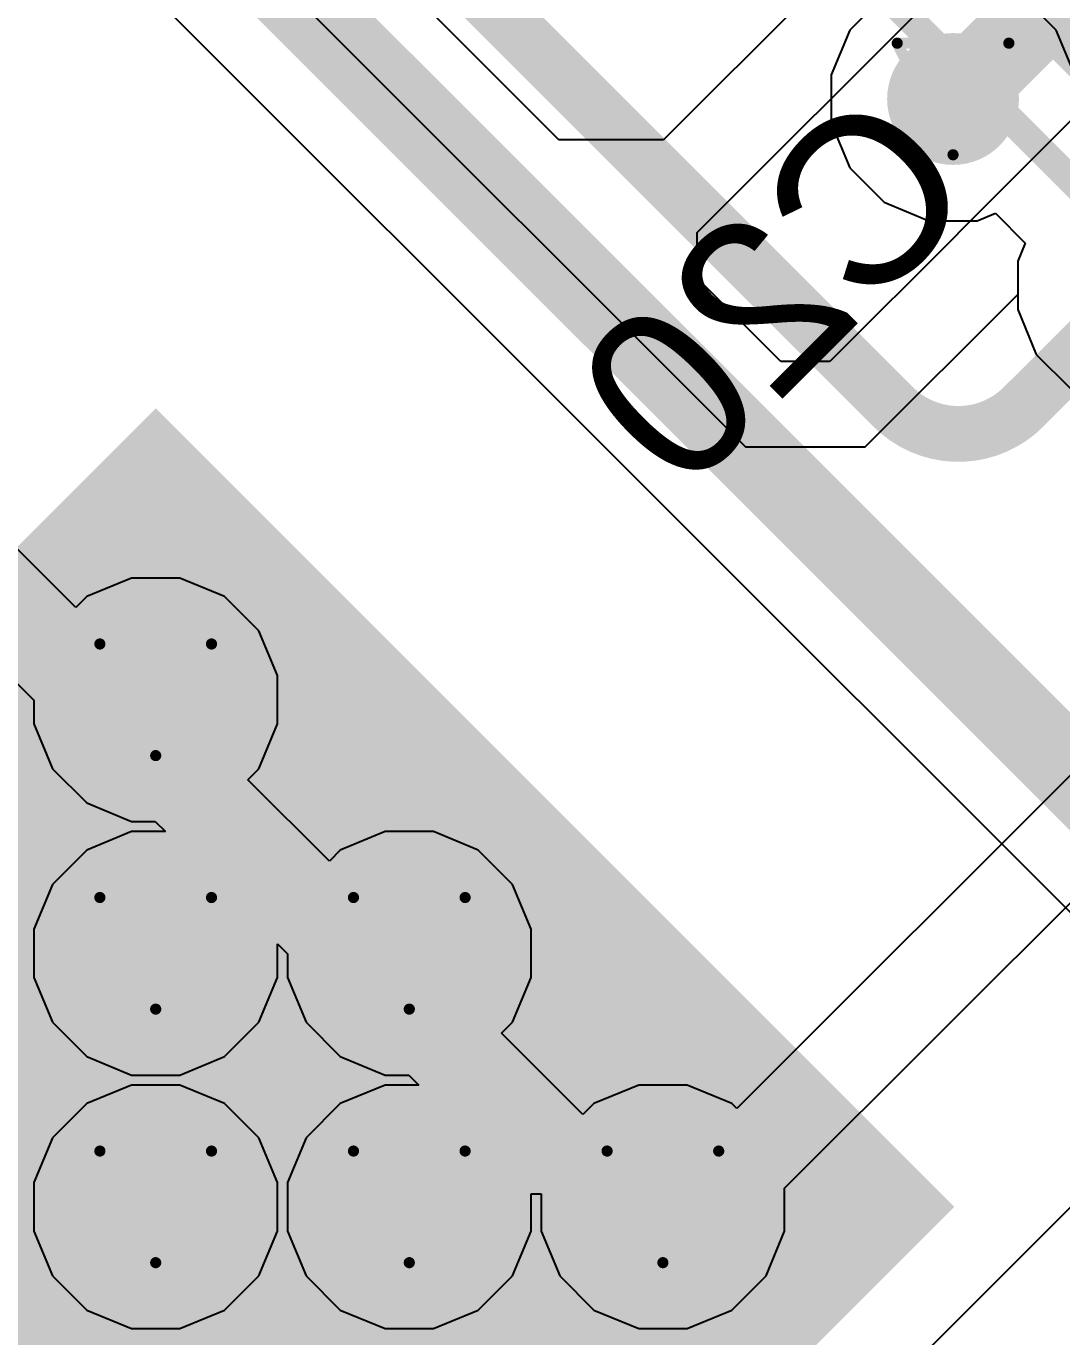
# Model space of a CAD drawing. Header units: inches. Extents: x 0 to 5359, y 0 to 5098.
# Drawn here: x 54.43 to 59.14, y 59.44 to 65.41 of the extents above; entities that cross this region are included whole.
import ezdxf

# ---------------------------------------------------------------- set-up
doc = ezdxf.new("R2010")
doc.units = ezdxf.units.IN
for name, color, linetype in [('Bottom Layer', 5, 'Continuous'), ('Bottom Overlay', 54, 'Continuous'), ('Bottom Paste', 16, 'Continuous'), ('Bottom Solder', 6, 'Continuous'), ('Drill Drawing', 1, 'Continuous'), ('Layer 1', 16, 'Continuous'), ('Layer 2', 76, 'Continuous'), ('Top Layer', 1, 'Continuous'), ('Top Overlay', 2, 'Continuous'), ('Top Paste', 8, 'Continuous'), ('Top Solder', 216, 'Continuous'), ('Via Holes', 16, 'Continuous')]:
    doc.layers.add(name, color=color, linetype=linetype)
doc.styles.add('Arial', font='', dxfattribs={"height": 0.2})
doc.styles.get('Arial').set_extended_font_data('Arial')

# ---------------------------------------------------------------- blocks, each defined once
blk = doc.blocks.new('LQFP_128_EP_14_14__64')
at = {"layer": 'Top Layer'}
blk.add_hatch(color=1, dxfattribs=at).paths.add_polyline_path([(-2.5, -2.5), (-2.5, 2.5), (2.5, 2.5), (2.5, -2.5)])
at = {"layer": 'Top Paste'}
blk.add_hatch(color=8, dxfattribs=at).paths.add_polyline_path([(-2.5, -2.5), (-2.5, 2.5), (2.5, 2.5), (2.5, -2.5)])
at = {"layer": 'Top Solder'}
blk.add_hatch(color=216, dxfattribs=at).paths.add_polyline_path([(-2.57, -2.57), (-2.57, 2.57), (2.57, 2.57), (2.57, -2.57)])
at = {"layer": 'Top Overlay'}
blk.add_lwpolyline([(-6.2499, 6.2499, 0.127, 0.127, 0), (6.2499, 6.2499, 0.127, 0.127, 0)], format="xyseb", dxfattribs=at)
blk = doc.blocks.new('C___0603_B_367')
at = {"layer": 'Bottom Layer'}
for points in [[(-1.143, -0.4445), (-1.143, 0.4445), (-0.381, 0.4445), (-0.381, -0.4445)], [(0.381, -0.4445), (0.381, 0.4445), (1.143, 0.4445), (1.143, -0.4445)]]:
    blk.add_hatch(color=5, dxfattribs=at).paths.add_polyline_path(points)
at = {"layer": 'Bottom Paste'}
for points in [[(-1.143, -0.4445), (-1.143, 0.4445), (-0.381, 0.4445), (-0.381, -0.4445)], [(0.381, -0.4445), (0.381, 0.4445), (1.143, 0.4445), (1.143, -0.4445)]]:
    blk.add_hatch(color=16, dxfattribs=at).paths.add_polyline_path(points)
at = {"layer": 'Bottom Solder'}
for points in [[(-1.203, -0.5045), (-1.203, 0.5045), (-0.321, 0.5045), (-0.321, -0.5045)], [(0.321, -0.5045), (0.321, 0.5045), (1.203, 0.5045), (1.203, -0.5045)]]:
    blk.add_hatch(color=6, dxfattribs=at).paths.add_polyline_path(points)
at = {"layer": 'Bottom Overlay'}
for points in [[(-0.4572, 0.5334, 0.127, 0.127, 0), (-1.2446, 0.5334, 0.127, 0.127, 0)], [(-1.2446, -0.5334, 0.127, 0.127, 0), (-1.2446, 0.5334, 0.127, 0.127, 0)], [(1.2446, 0.5334, 0.127, 0.127, 0), (0.4572, 0.5334, 0.127, 0.127, 0)], [(1.2446, -0.5334, 0.127, 0.127, 0), (1.2446, 0.5334, 0.127, 0.127, 0)], [(-0.4572, -0.5334, 0.127, 0.127, 0), (-1.2446, -0.5334, 0.127, 0.127, 0)], [(1.2446, -0.5334, 0.127, 0.127, 0), (0.4572, -0.5334, 0.127, 0.127, 0)]]:
    blk.add_lwpolyline(points, format="xyseb", dxfattribs=at)
for points in [[(-1.2764, 0.5334, 0.0635, 0.0635, 1), (-1.2128, 0.5334, 0.0635, 0.0635, 1)], [(-1.2764, 0.5334, 0.0635, 0.0635, 1), (-1.2128, 0.5334, 0.0635, 0.0635, 1)], [(-0.4889, 0.5334, 0.0635, 0.0635, 1), (-0.4254, 0.5334, 0.0635, 0.0635, 1)], [(0.4254, 0.5334, 0.0635, 0.0635, 1), (0.4889, 0.5334, 0.0635, 0.0635, 1)], [(1.2128, 0.5334, 0.0635, 0.0635, 1), (1.2764, 0.5334, 0.0635, 0.0635, 1)], [(1.2128, 0.5334, 0.0635, 0.0635, 1), (1.2764, 0.5334, 0.0635, 0.0635, 1)], [(-1.2764, -0.5334, 0.0635, 0.0635, 1), (-1.2128, -0.5334, 0.0635, 0.0635, 1)], [(-1.2764, -0.5334, 0.0635, 0.0635, 1), (-1.2128, -0.5334, 0.0635, 0.0635, 1)], [(-0.4889, -0.5334, 0.0635, 0.0635, 1), (-0.4254, -0.5334, 0.0635, 0.0635, 1)], [(0.4254, -0.5334, 0.0635, 0.0635, 1), (0.4889, -0.5334, 0.0635, 0.0635, 1)], [(1.2128, -0.5334, 0.0635, 0.0635, 1), (1.2764, -0.5334, 0.0635, 0.0635, 1)], [(1.2128, -0.5334, 0.0635, 0.0635, 1), (1.2764, -0.5334, 0.0635, 0.0635, 1)]]:
    blk.add_lwpolyline(points, format="xyseb", close=True, dxfattribs=at)

msp = doc.modelspace()

# ---------------------------------------------------------------- hatches: boundary and pattern name
at = {"layer": 'Bottom Layer'}
h = msp.add_hatch(color=5, dxfattribs=at)
edge = h.paths.add_edge_path()
edge.add_arc((58.6484, 65.0763), 0.3, 0, 360)
h = msp.add_hatch(color=5, dxfattribs=at)
edge = h.paths.add_edge_path()
edge.add_arc((55.0201, 62.3417), 0.3, 0, 360)
h = msp.add_hatch(color=5, dxfattribs=at)
edge = h.paths.add_edge_path()
edge.add_arc((55.0201, 61.1877), 0.3, 0, 360)
h = msp.add_hatch(color=5, dxfattribs=at)
edge = h.paths.add_edge_path()
edge.add_arc((56.1741, 61.1877), 0.3, 0, 360)
h = msp.add_hatch(color=5, dxfattribs=at)
edge = h.paths.add_edge_path()
edge.add_arc((55.0201, 60.0337), 0.3, 0, 360)
h = msp.add_hatch(color=5, dxfattribs=at)
edge = h.paths.add_edge_path()
edge.add_arc((56.1741, 60.0337), 0.3, 0, 360)
h = msp.add_hatch(color=5, dxfattribs=at)
edge = h.paths.add_edge_path()
edge.add_arc((57.3281, 60.0337), 0.3, 0, 360)
at = {"layer": 'Layer 1'}
h = msp.add_hatch(color=16, dxfattribs=at)
edge = h.paths.add_edge_path()
edge.add_arc((58.6484, 65.0763), 0.3, 0, 360)
h = msp.add_hatch(color=16, dxfattribs=at)
edge = h.paths.add_edge_path()
edge.add_arc((55.0201, 62.3417), 0.3, 0, 360)
h = msp.add_hatch(color=16, dxfattribs=at)
edge = h.paths.add_edge_path()
edge.add_arc((55.0201, 61.1877), 0.3, 0, 360)
h = msp.add_hatch(color=16, dxfattribs=at)
edge = h.paths.add_edge_path()
edge.add_arc((56.1741, 61.1877), 0.3, 0, 360)
h = msp.add_hatch(color=16, dxfattribs=at)
edge = h.paths.add_edge_path()
edge.add_arc((55.0201, 60.0337), 0.3, 0, 360)
h = msp.add_hatch(color=16, dxfattribs=at)
edge = h.paths.add_edge_path()
edge.add_arc((56.1741, 60.0337), 0.3, 0, 360)
h = msp.add_hatch(color=16, dxfattribs=at)
edge = h.paths.add_edge_path()
edge.add_arc((57.3281, 60.0337), 0.3, 0, 360)
at = {"layer": 'Layer 2'}
h = msp.add_hatch(color=76, dxfattribs=at)
edge = h.paths.add_edge_path()
edge.add_arc((58.6484, 65.0763), 0.3, 0, 360)
h = msp.add_hatch(color=76, dxfattribs=at)
edge = h.paths.add_edge_path()
edge.add_arc((55.0201, 62.3417), 0.3, 0, 360)
h = msp.add_hatch(color=76, dxfattribs=at)
edge = h.paths.add_edge_path()
edge.add_arc((55.0201, 61.1877), 0.3, 0, 360)
h = msp.add_hatch(color=76, dxfattribs=at)
edge = h.paths.add_edge_path()
edge.add_arc((56.1741, 61.1877), 0.3, 0, 360)
h = msp.add_hatch(color=76, dxfattribs=at)
edge = h.paths.add_edge_path()
edge.add_arc((55.0201, 60.0337), 0.3, 0, 360)
h = msp.add_hatch(color=76, dxfattribs=at)
edge = h.paths.add_edge_path()
edge.add_arc((56.1741, 60.0337), 0.3, 0, 360)
h = msp.add_hatch(color=76, dxfattribs=at)
edge = h.paths.add_edge_path()
edge.add_arc((57.3281, 60.0337), 0.3, 0, 360)
at = {"layer": 'Top Layer'}
h = msp.add_hatch(color=1, dxfattribs=at)
edge = h.paths.add_edge_path()
edge.add_arc((58.6484, 65.0763), 0.3, 0, 360)
h = msp.add_hatch(color=1, dxfattribs=at)
edge = h.paths.add_edge_path()
edge.add_arc((55.0201, 62.3417), 0.3, 0, 360)
h = msp.add_hatch(color=1, dxfattribs=at)
edge = h.paths.add_edge_path()
edge.add_arc((55.0201, 61.1877), 0.3, 0, 360)
h = msp.add_hatch(color=1, dxfattribs=at)
edge = h.paths.add_edge_path()
edge.add_arc((56.1741, 61.1877), 0.3, 0, 360)
h = msp.add_hatch(color=1, dxfattribs=at)
edge = h.paths.add_edge_path()
edge.add_arc((55.0201, 60.0337), 0.3, 0, 360)
h = msp.add_hatch(color=1, dxfattribs=at)
edge = h.paths.add_edge_path()
edge.add_arc((56.1741, 60.0337), 0.3, 0, 360)
h = msp.add_hatch(color=1, dxfattribs=at)
edge = h.paths.add_edge_path()
edge.add_arc((57.3281, 60.0337), 0.3, 0, 360)
at = {"layer": 'Via Holes'}
h = msp.add_hatch(color=7, dxfattribs=at)
edge = h.paths.add_edge_path()
edge.add_arc((58.6484, 65.0763), 0.15, 0, 360)
h = msp.add_hatch(color=7, dxfattribs=at)
edge = h.paths.add_edge_path()
edge.add_arc((55.0201, 62.3417), 0.15, 0, 360)
h = msp.add_hatch(color=7, dxfattribs=at)
edge = h.paths.add_edge_path()
edge.add_arc((55.0201, 61.1877), 0.15, 0, 360)
h = msp.add_hatch(color=7, dxfattribs=at)
edge = h.paths.add_edge_path()
edge.add_arc((56.1741, 61.1877), 0.15, 0, 360)
h = msp.add_hatch(color=7, dxfattribs=at)
edge = h.paths.add_edge_path()
edge.add_arc((55.0201, 60.0337), 0.15, 0, 360)
h = msp.add_hatch(color=7, dxfattribs=at)
edge = h.paths.add_edge_path()
edge.add_arc((56.1741, 60.0337), 0.15, 0, 360)
h = msp.add_hatch(color=7, dxfattribs=at)
edge = h.paths.add_edge_path()
edge.add_arc((57.3281, 60.0337), 0.15, 0, 360)

# ---------------------------------------------------------------- linework, layer by layer
at = {"layer": 'Bottom Layer'}
msp.add_line((52.5827, 67.973), (61.8729, 58.6827), dxfattribs=at)
for points in [[(52.0868, 69.964, 0.254, 0.254, 0), (58.3754, 63.6755, 0.254, 0.254, 0)], [(52.7789, 68.4176, 0.381, 0.381, 0), (62.4269, 58.7697, 0.381, 0.381, 0)], [(58.6537, 65.0763, 0.381, 0.381, 0), (59.2564, 65.679, 0.381, 0.381, 0)], [(58.9691, 63.6746, 0.254, 0.254, 0), (59.5096, 64.2151, 0.254, 0.254, 0)], [(58.9691, 63.6746, 0.254, 0.254, -0.415859), (58.3754, 63.6755, 0.254, 0.254, 0)]]:
    msp.add_lwpolyline(points, format="xyseb", dxfattribs=at)
for points in [[(58.5585, 65.0763, 0.1905, 0.1905, 1), (58.749, 65.0763, 0.1905, 0.1905, 1)], [(58.3119, 63.6755, 0.127, 0.127, 1), (58.4389, 63.6755, 0.127, 0.127, 1)], [(58.3119, 63.6755, 0.127, 0.127, 1), (58.4389, 63.6755, 0.127, 0.127, 1)], [(58.9056, 63.6746, 0.127, 0.127, 1), (59.0326, 63.6746, 0.127, 0.127, 1)], [(58.9056, 63.6746, 0.127, 0.127, 1), (59.0326, 63.6746, 0.127, 0.127, 1)]]:
    msp.add_lwpolyline(points, format="xyseb", close=True, dxfattribs=at)
at = {"layer": 'Drill Drawing'}
for points in [[(58.3944, 65.3303, 0.0508, 0.0508, 0), (58.9024, 65.3303, 0.0508, 0.0508, 0)], [(58.3944, 65.3303, 0.0508, 0.0508, 0), (58.6484, 64.8223, 0.0508, 0.0508, 0)], [(58.6484, 64.8223, 0.0508, 0.0508, 0), (58.9024, 65.3303, 0.0508, 0.0508, 0)], [(54.7661, 62.5957, 0.0508, 0.0508, 0), (55.2741, 62.5957, 0.0508, 0.0508, 0)], [(54.7661, 62.5957, 0.0508, 0.0508, 0), (55.0201, 62.0877, 0.0508, 0.0508, 0)], [(55.0201, 62.0877, 0.0508, 0.0508, 0), (55.2741, 62.5957, 0.0508, 0.0508, 0)], [(54.7661, 61.4417, 0.0508, 0.0508, 0), (55.2741, 61.4417, 0.0508, 0.0508, 0)], [(54.7661, 61.4417, 0.0508, 0.0508, 0), (55.0201, 60.9337, 0.0508, 0.0508, 0)], [(55.0201, 60.9337, 0.0508, 0.0508, 0), (55.2741, 61.4417, 0.0508, 0.0508, 0)], [(55.9201, 61.4417, 0.0508, 0.0508, 0), (56.4281, 61.4417, 0.0508, 0.0508, 0)], [(55.9201, 61.4417, 0.0508, 0.0508, 0), (56.1741, 60.9337, 0.0508, 0.0508, 0)], [(56.1741, 60.9337, 0.0508, 0.0508, 0), (56.4281, 61.4417, 0.0508, 0.0508, 0)], [(54.7661, 60.2877, 0.0508, 0.0508, 0), (55.2741, 60.2877, 0.0508, 0.0508, 0)], [(54.7661, 60.2877, 0.0508, 0.0508, 0), (55.0201, 59.7797, 0.0508, 0.0508, 0)], [(55.0201, 59.7797, 0.0508, 0.0508, 0), (55.2741, 60.2877, 0.0508, 0.0508, 0)], [(55.9201, 60.2877, 0.0508, 0.0508, 0), (56.4281, 60.2877, 0.0508, 0.0508, 0)], [(55.9201, 60.2877, 0.0508, 0.0508, 0), (56.1741, 59.7797, 0.0508, 0.0508, 0)], [(56.1741, 59.7797, 0.0508, 0.0508, 0), (56.4281, 60.2877, 0.0508, 0.0508, 0)], [(57.0741, 60.2877, 0.0508, 0.0508, 0), (57.5821, 60.2877, 0.0508, 0.0508, 0)], [(57.0741, 60.2877, 0.0508, 0.0508, 0), (57.3281, 59.7797, 0.0508, 0.0508, 0)], [(57.3281, 59.7797, 0.0508, 0.0508, 0), (57.5821, 60.2877, 0.0508, 0.0508, 0)]]:
    msp.add_lwpolyline(points, format="xyseb", dxfattribs=at)
for points in [[(58.3817, 65.3303, 0.0254, 0.0254, 1), (58.4071, 65.3303, 0.0254, 0.0254, 1)], [(58.3817, 65.3303, 0.0254, 0.0254, 1), (58.4071, 65.3303, 0.0254, 0.0254, 1)], [(58.8897, 65.3303, 0.0254, 0.0254, 1), (58.9151, 65.3303, 0.0254, 0.0254, 1)], [(58.8897, 65.3303, 0.0254, 0.0254, 1), (58.9151, 65.3303, 0.0254, 0.0254, 1)], [(58.6357, 64.8223, 0.0254, 0.0254, 1), (58.6611, 64.8223, 0.0254, 0.0254, 1)], [(58.6357, 64.8223, 0.0254, 0.0254, 1), (58.6611, 64.8223, 0.0254, 0.0254, 1)], [(54.7534, 62.5957, 0.0254, 0.0254, 1), (54.7788, 62.5957, 0.0254, 0.0254, 1)], [(54.7534, 62.5957, 0.0254, 0.0254, 1), (54.7788, 62.5957, 0.0254, 0.0254, 1)], [(55.2614, 62.5957, 0.0254, 0.0254, 1), (55.2868, 62.5957, 0.0254, 0.0254, 1)], [(55.2614, 62.5957, 0.0254, 0.0254, 1), (55.2868, 62.5957, 0.0254, 0.0254, 1)], [(55.0074, 62.0877, 0.0254, 0.0254, 1), (55.0328, 62.0877, 0.0254, 0.0254, 1)], [(55.0074, 62.0877, 0.0254, 0.0254, 1), (55.0328, 62.0877, 0.0254, 0.0254, 1)], [(54.7534, 61.4417, 0.0254, 0.0254, 1), (54.7788, 61.4417, 0.0254, 0.0254, 1)], [(54.7534, 61.4417, 0.0254, 0.0254, 1), (54.7788, 61.4417, 0.0254, 0.0254, 1)], [(55.2614, 61.4417, 0.0254, 0.0254, 1), (55.2868, 61.4417, 0.0254, 0.0254, 1)], [(55.2614, 61.4417, 0.0254, 0.0254, 1), (55.2868, 61.4417, 0.0254, 0.0254, 1)], [(55.9074, 61.4417, 0.0254, 0.0254, 1), (55.9328, 61.4417, 0.0254, 0.0254, 1)], [(55.9074, 61.4417, 0.0254, 0.0254, 1), (55.9328, 61.4417, 0.0254, 0.0254, 1)], [(56.4154, 61.4417, 0.0254, 0.0254, 1), (56.4408, 61.4417, 0.0254, 0.0254, 1)], [(56.4154, 61.4417, 0.0254, 0.0254, 1), (56.4408, 61.4417, 0.0254, 0.0254, 1)], [(55.0074, 60.9337, 0.0254, 0.0254, 1), (55.0328, 60.9337, 0.0254, 0.0254, 1)], [(55.0074, 60.9337, 0.0254, 0.0254, 1), (55.0328, 60.9337, 0.0254, 0.0254, 1)], [(56.1614, 60.9337, 0.0254, 0.0254, 1), (56.1868, 60.9337, 0.0254, 0.0254, 1)], [(56.1614, 60.9337, 0.0254, 0.0254, 1), (56.1868, 60.9337, 0.0254, 0.0254, 1)], [(54.7534, 60.2877, 0.0254, 0.0254, 1), (54.7788, 60.2877, 0.0254, 0.0254, 1)], [(54.7534, 60.2877, 0.0254, 0.0254, 1), (54.7788, 60.2877, 0.0254, 0.0254, 1)], [(55.2614, 60.2877, 0.0254, 0.0254, 1), (55.2868, 60.2877, 0.0254, 0.0254, 1)], [(55.2614, 60.2877, 0.0254, 0.0254, 1), (55.2868, 60.2877, 0.0254, 0.0254, 1)], [(55.9074, 60.2877, 0.0254, 0.0254, 1), (55.9328, 60.2877, 0.0254, 0.0254, 1)], [(55.9074, 60.2877, 0.0254, 0.0254, 1), (55.9328, 60.2877, 0.0254, 0.0254, 1)], [(56.4154, 60.2877, 0.0254, 0.0254, 1), (56.4408, 60.2877, 0.0254, 0.0254, 1)], [(56.4154, 60.2877, 0.0254, 0.0254, 1), (56.4408, 60.2877, 0.0254, 0.0254, 1)], [(57.0614, 60.2877, 0.0254, 0.0254, 1), (57.0868, 60.2877, 0.0254, 0.0254, 1)], [(57.0614, 60.2877, 0.0254, 0.0254, 1), (57.0868, 60.2877, 0.0254, 0.0254, 1)], [(57.5694, 60.2877, 0.0254, 0.0254, 1), (57.5948, 60.2877, 0.0254, 0.0254, 1)], [(57.5694, 60.2877, 0.0254, 0.0254, 1), (57.5948, 60.2877, 0.0254, 0.0254, 1)], [(55.0074, 59.7797, 0.0254, 0.0254, 1), (55.0328, 59.7797, 0.0254, 0.0254, 1)], [(55.0074, 59.7797, 0.0254, 0.0254, 1), (55.0328, 59.7797, 0.0254, 0.0254, 1)], [(56.1614, 59.7797, 0.0254, 0.0254, 1), (56.1868, 59.7797, 0.0254, 0.0254, 1)], [(56.1614, 59.7797, 0.0254, 0.0254, 1), (56.1868, 59.7797, 0.0254, 0.0254, 1)], [(57.3154, 59.7797, 0.0254, 0.0254, 1), (57.3408, 59.7797, 0.0254, 0.0254, 1)], [(57.3154, 59.7797, 0.0254, 0.0254, 1), (57.3408, 59.7797, 0.0254, 0.0254, 1)]]:
    msp.add_lwpolyline(points, format="xyseb", close=True, dxfattribs=at)
at = {"layer": 'Layer 1'}
for p, q in [((58.3346, 65.546), (58.1788, 65.3901)), ((59.1181, 65.3901), (58.9622, 65.546)), ((58.1788, 65.3901), (58.0944, 65.1865)), ((59.2024, 65.1865), (59.1181, 65.3901)), ((58.0944, 65.1865), (58.0944, 64.9661)), ((58.0944, 64.9661), (58.1788, 64.7625)), ((58.1788, 64.7625), (58.3346, 64.6067)), ((58.3346, 64.6067), (58.5382, 64.5223)), ((58.7586, 64.5223), (58.8409, 64.5564)), ((58.8409, 64.5564), (58.9769, 64.4203)), ((58.5382, 64.5223), (58.7586, 64.5223)), ((58.9769, 64.4203), (58.9429, 64.3381)), ((58.9429, 64.3381), (58.9429, 64.1177)), ((58.9429, 64.1177), (59.0272, 63.914)), ((59.0272, 63.914), (59.1831, 63.7582))]:
    msp.add_line(p, q, dxfattribs=at)
at = {"layer": 'Layer 2'}
for p, q in [((60.6018, 68.1612), (57.3314, 64.8908)), ((57.4846, 64.4693), (60.7622, 67.7469)), ((54.3134, 66.8832), (57.704, 63.4926)), ((56.8552, 64.8908), (56.1158, 65.6301)), ((54.6564, 62.7616), (52.2531, 65.1649)), ((59.2622, 65.0553), (58.9692, 64.7623)), ((51.7898, 65.0159), (54.4661, 62.3396)), ((57.3314, 64.8908), (56.8552, 64.8908)), ((58.9692, 64.7623), (58.6694, 64.4626)), ((57.4846, 64.2613), (57.4846, 64.4693)), ((58.6682, 64.4617), (58.0875, 63.8811)), ((58.6694, 64.4626), (58.6682, 64.4617)), ((57.8648, 63.8811), (57.4846, 64.2613)), ((58.2484, 63.4926), (58.9429, 64.187)), ((58.9429, 64.187), (58.9429, 64.1177)), ((58.9429, 64.1177), (59.0272, 63.914)), ((59.0272, 63.914), (59.1831, 63.7582)), ((57.9957, 63.8811), (57.8648, 63.8811)), ((58.0875, 63.8811), (57.9957, 63.8811)), ((57.704, 63.4926), (58.2484, 63.4926)), ((57.8821, 60.1182), (60.9179, 63.1541)), ((54.9099, 62.8957), (54.7062, 62.8114)), ((55.1303, 62.8957), (54.9099, 62.8957)), ((55.3339, 62.8114), (55.1303, 62.8957)), ((54.7062, 62.8114), (54.6564, 62.7616)), ((55.4897, 62.6556), (55.3339, 62.8114)), ((55.5741, 62.4519), (55.4897, 62.6556)), ((61.6554, 62.5058), (54.243, 55.0934)), ((55.5741, 62.2315), (55.5741, 62.4519)), ((54.4661, 62.3396), (54.4661, 62.2315)), ((54.4661, 62.2315), (54.5504, 62.0279)), ((55.4897, 62.0279), (55.5741, 62.2315)), ((59.4553, 62.2719), (57.6643, 60.4809)), ((54.5504, 62.0279), (54.7062, 61.8721)), ((55.4399, 61.9781), (55.4897, 62.0279)), ((55.8104, 61.6076), (55.4399, 61.9781)), ((54.7062, 61.8721), (54.9099, 61.7877)), ((54.9099, 61.7417), (54.7062, 61.6574)), ((54.9099, 61.7877), (55.018, 61.7877)), ((55.064, 61.7417), (54.9099, 61.7417)), ((55.018, 61.7877), (55.064, 61.7417)), ((56.0639, 61.7417), (55.8602, 61.6574)), ((56.2843, 61.7417), (56.0639, 61.7417)), ((56.4879, 61.6574), (56.2843, 61.7417)), ((54.7062, 61.6574), (54.5504, 61.5016)), ((55.8602, 61.6574), (55.8104, 61.6076)), ((56.6437, 61.5016), (56.4879, 61.6574)), ((54.5504, 61.5016), (54.4661, 61.2979)), ((56.7281, 61.2979), (56.6437, 61.5016)), ((54.4661, 61.2979), (54.4661, 61.0775)), ((56.7281, 61.0775), (56.7281, 61.2979)), ((55.5741, 61.0775), (55.5741, 61.2316)), ((55.5741, 61.2316), (55.6201, 61.1856)), ((55.6201, 61.1856), (55.6201, 61.0775)), ((54.4661, 61.0775), (54.5504, 60.8739)), ((55.4897, 60.8739), (55.5741, 61.0775)), ((55.6201, 61.0775), (55.7044, 60.8739)), ((56.6437, 60.8739), (56.7281, 61.0775)), ((54.5504, 60.8739), (54.7062, 60.7181)), ((55.3339, 60.7181), (55.4897, 60.8739)), ((55.7044, 60.8739), (55.8602, 60.7181)), ((56.5939, 60.8241), (56.6437, 60.8739)), ((56.698, 60.7199), (56.5939, 60.8241)), ((54.7062, 60.7181), (54.9099, 60.6337)), ((55.1303, 60.6337), (55.3339, 60.7181)), ((55.8602, 60.7181), (56.0639, 60.6337)), ((56.9644, 60.4536), (56.698, 60.7199)), ((54.9099, 60.6337), (55.1303, 60.6337)), ((56.0639, 60.6337), (56.172, 60.6337)), ((56.172, 60.6337), (56.218, 60.5877)), ((54.9099, 60.5877), (54.7062, 60.5034)), ((55.1303, 60.5877), (54.9099, 60.5877)), ((55.3339, 60.5034), (55.1303, 60.5877)), ((56.0639, 60.5877), (55.8602, 60.5034)), ((56.218, 60.5877), (56.0639, 60.5877)), ((57.2179, 60.5877), (57.0142, 60.5034)), ((57.4383, 60.5877), (57.2179, 60.5877)), ((57.6419, 60.5034), (57.4383, 60.5877)), ((54.7062, 60.5034), (54.5504, 60.3476)), ((55.4897, 60.3476), (55.3339, 60.5034)), ((55.8602, 60.5034), (55.7044, 60.3476)), ((57.0142, 60.5034), (56.9644, 60.4536)), ((57.6643, 60.4809), (57.6419, 60.5034)), ((54.5504, 60.3476), (54.4661, 60.1439)), ((55.5741, 60.1439), (55.4897, 60.3476)), ((55.7044, 60.3476), (55.6201, 60.1439)), ((54.4661, 60.1439), (54.4661, 59.9235)), ((55.5741, 59.9235), (55.5741, 60.1439)), ((55.6201, 60.1439), (55.6201, 59.9235)), ((56.7281, 59.9235), (56.7281, 60.0923)), ((56.7281, 60.0923), (56.7741, 60.0923)), ((56.7741, 60.0923), (56.7741, 59.9235)), ((57.8821, 59.9235), (57.8821, 60.1182)), ((54.4661, 59.9235), (54.5504, 59.7199)), ((55.4897, 59.7199), (55.5741, 59.9235)), ((55.6201, 59.9235), (55.7044, 59.7199)), ((56.6437, 59.7199), (56.7281, 59.9235)), ((56.7741, 59.9235), (56.8584, 59.7199)), ((57.7977, 59.7199), (57.8821, 59.9235)), ((54.5504, 59.7199), (54.7062, 59.5641)), ((55.3339, 59.5641), (55.4897, 59.7199)), ((55.7044, 59.7199), (55.8602, 59.5641)), ((56.4879, 59.5641), (56.6437, 59.7199)), ((56.8584, 59.7199), (57.0142, 59.5641)), ((57.6419, 59.5641), (57.7977, 59.7199)), ((54.7062, 59.5641), (54.9099, 59.4797)), ((55.1303, 59.4797), (55.3339, 59.5641)), ((55.8602, 59.5641), (56.0639, 59.4797)), ((56.2843, 59.4797), (56.4879, 59.5641)), ((57.0142, 59.5641), (57.2179, 59.4797)), ((57.4383, 59.4797), (57.6419, 59.5641)), ((54.9099, 59.4797), (55.1303, 59.4797)), ((56.0639, 59.4797), (56.2843, 59.4797)), ((57.2179, 59.4797), (57.4383, 59.4797))]:
    msp.add_line(p, q, dxfattribs=at)
at = {"layer": 'Top Layer'}
for p, q in [((58.3346, 65.546), (58.1788, 65.3901)), ((58.1788, 65.3901), (58.0944, 65.1865)), ((58.0944, 65.1865), (58.0944, 64.9661)), ((58.0944, 64.9661), (58.1788, 64.7625)), ((58.1788, 64.7625), (58.3346, 64.6067)), ((58.3346, 64.6067), (58.5382, 64.5223)), ((58.7586, 64.5223), (58.8409, 64.5564)), ((58.8409, 64.5564), (58.9769, 64.4203)), ((58.5382, 64.5223), (58.7586, 64.5223)), ((58.9769, 64.4203), (58.9429, 64.3381)), ((58.9429, 64.3381), (58.9429, 64.1177)), ((58.9429, 64.1177), (59.0272, 63.914)), ((59.0272, 63.914), (59.1831, 63.7582))]:
    msp.add_line(p, q, dxfattribs=at)
msp.add_lwpolyline([(58.6484, 65.0763, 0.1778, 0.1778, 0), (59.6867, 66.1146, 0.1778, 0.1778, 0)], format="xyseb", dxfattribs=at)
msp.add_lwpolyline([(58.604, 65.0763, 0.0889, 0.0889, 1), (58.6929, 65.0763, 0.0889, 0.0889, 1)], format="xyseb", close=True, dxfattribs=at)

# ---------------------------------------------------------------- block references
for name, p, rotation in [('LQFP_128_EP_14_14__64', (55.0201, 60.0337), 315), ('C___0603_B_367', (59.8906, 66.3185), 225)]:
    msp.add_blockref(name, p, dxfattribs=dict(rotation=rotation))

# ---------------------------------------------------------------- texts
at = {"layer": 'Bottom Overlay', "style": 'Arial', "text_generation_flag": 2}
msp.add_text('C20', height=0.762, rotation=45, dxfattribs=at).set_placement((58.7965, 64.6367))

doc.saveas('drawing.dxf')
